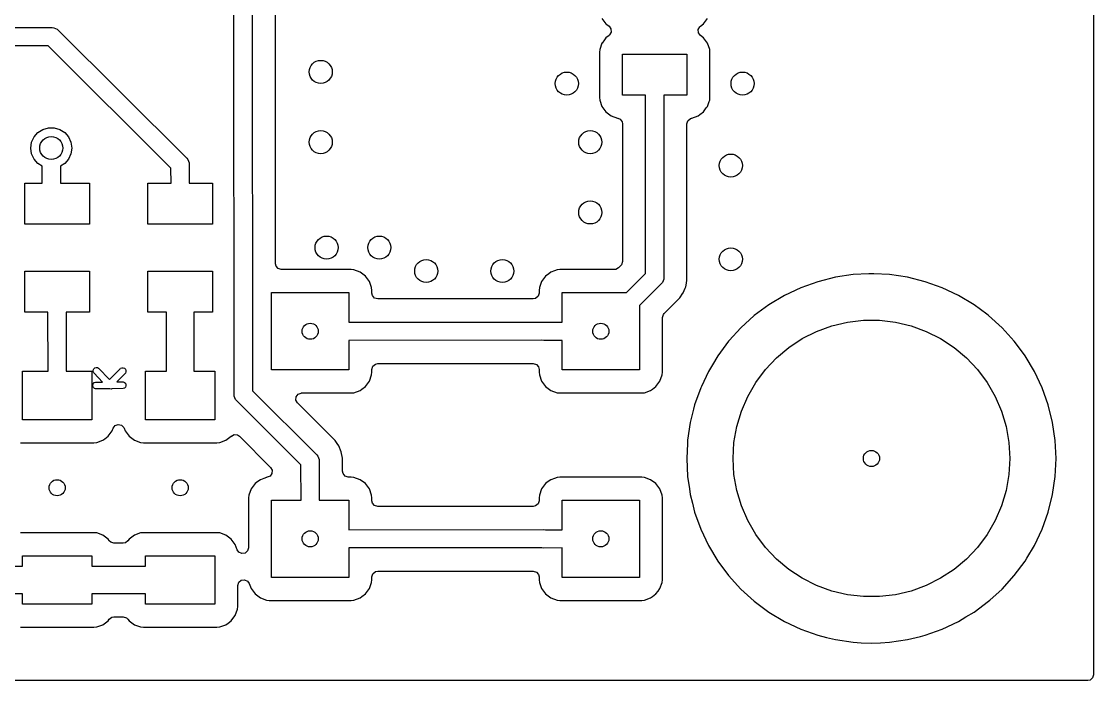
# Model space of a CAD drawing. Extents: x 0.01 to 3.19, y 0.01 to 2.39.
# Drawn here: x 2.275 to 3.19, y 0.01 to 0.573 of the extents above; entities that cross this region are included whole.
import ezdxf

# ---------------------------------------------------------------- set-up
doc = ezdxf.new("R2010")
doc.units = 0
doc.header["$MEASUREMENT"] = 0
doc.layers.add('BLACK', color=7, linetype='CONTINUOUS')

msp = doc.modelspace()

# ---------------------------------------------------------------- linework, layer by layer
at = {"layer": 'BLACK', "linetype": 'CONTINUOUS'}
for p, q in [((3.18959, 2.38463), (3.18959, 0.01537)), ((2.45608, 0.25326), (2.45593, 0.62512)), ((2.47152, 0.6297), (2.47167, 0.25786)), ((2.49138, 0.36625), (2.49138, 0.63088)), ((2.17108, 0.56775), (2.30075, 0.56787)), ((2.30075, 0.56787), (2.30228, 0.56772)), ((2.30228, 0.56772), (2.30512, 0.56655)), ((2.77003, 0.57546), (2.77342, 0.57092)), ((2.77342, 0.57092), (2.77405, 0.57045)), ((2.77405, 0.57045), (2.77603, 0.56897)), ((2.77603, 0.56897), (2.77771, 0.56673)), ((2.85209, 0.56605), (2.85343, 0.56851)), ((2.85343, 0.56851), (2.85397, 0.56897)), ((2.85397, 0.56897), (2.85658, 0.57092)), ((2.85658, 0.57092), (2.85997, 0.57546)), ((2.30512, 0.56655), (2.41557, 0.45632)), ((2.77342, 0.55908), (2.77205, 0.55725)), ((2.77603, 0.56103), (2.77342, 0.55908)), ((2.77342, 0.55908), (2.77342, 0.55908)), ((2.77342, 0.55908), (2.77342, 0.55908)), ((2.77657, 0.56149), (2.77603, 0.56103)), ((2.77791, 0.56395), (2.77657, 0.56149)), ((2.77771, 0.56673), (2.77791, 0.56395)), ((2.85229, 0.56327), (2.85209, 0.56605)), ((2.85397, 0.56103), (2.85229, 0.56327)), ((2.85658, 0.55908), (2.85397, 0.56103)), ((2.85997, 0.55454), (2.85658, 0.55908)), ((2.29734, 0.55227), (2.17098, 0.55215)), ((2.40214, 0.44768), (2.29734, 0.55227)), ((2.76805, 0.54923), (2.7678, 0.54688)), ((2.77003, 0.55454), (2.76805, 0.54923)), ((2.77004, 0.55456), (2.77003, 0.55454)), ((2.77003, 0.55454), (2.77003, 0.55454)), ((2.77205, 0.55725), (2.77004, 0.55456)), ((2.86195, 0.54923), (2.85997, 0.55454)), ((2.8622, 0.54688), (2.86195, 0.54923)), ((2.7678, 0.54688), (2.7678, 0.50812)), ((2.7875, 0.51), (2.7875, 0.545)), ((2.7875, 0.545), (2.8425, 0.545)), ((2.8425, 0.545), (2.8425, 0.51)), ((2.8622, 0.50812), (2.8622, 0.54688)), ((2.7678, 0.50812), (2.7678, 0.50811)), ((2.7678, 0.50811), (2.76805, 0.50577)), ((2.76805, 0.50577), (2.76805, 0.50577)), ((2.76805, 0.50577), (2.77003, 0.50046)), ((2.80714, 0.51), (2.7875, 0.51)), ((2.80727, 0.35797), (2.80714, 0.51)), ((2.8425, 0.51), (2.82274, 0.51)), ((2.82274, 0.51), (2.82287, 0.35457)), ((2.85997, 0.50046), (2.86161, 0.50484)), ((2.86161, 0.50484), (2.86195, 0.50577)), ((2.86195, 0.50577), (2.8622, 0.50812)), ((2.77003, 0.50046), (2.77003, 0.50046)), ((2.77003, 0.50046), (2.77342, 0.49592)), ((2.77342, 0.49592), (2.77796, 0.49253)), ((2.85362, 0.49371), (2.85658, 0.49592)), ((2.85658, 0.49592), (2.85904, 0.49922)), ((2.85904, 0.49922), (2.85997, 0.50046)), ((2.85997, 0.50046), (2.85997, 0.50046)), ((2.85997, 0.50046), (2.85997, 0.50046)), ((2.77796, 0.49253), (2.77796, 0.49253)), ((2.77796, 0.49253), (2.78327, 0.49055)), ((2.78327, 0.49055), (2.78357, 0.49048)), ((2.78357, 0.49048), (2.78354, 0.49035)), ((2.78354, 0.49035), (2.78557, 0.48951)), ((2.78557, 0.48951), (2.78717, 0.48721)), ((2.78717, 0.48721), (2.78742, 0.48565)), ((2.78742, 0.48565), (2.78742, 0.36805)), ((2.84258, 0.48565), (2.84337, 0.48833)), ((2.84258, 0.35185), (2.84258, 0.48565)), ((2.84337, 0.48833), (2.84548, 0.49016)), ((2.84548, 0.49016), (2.84644, 0.49042)), ((2.84643, 0.49048), (2.84673, 0.49055)), ((2.84644, 0.49042), (2.84643, 0.49048)), ((2.84673, 0.49055), (2.85204, 0.49253)), ((2.85204, 0.49253), (2.85362, 0.49371)), ((2.85204, 0.49253), (2.85204, 0.49253)), ((2.85204, 0.49253), (2.85204, 0.49253)), ((2.28526, 0.47447), (2.28853, 0.47824)), ((2.28853, 0.47824), (2.29272, 0.48094)), ((2.29272, 0.48094), (2.29751, 0.48234)), ((2.29751, 0.48234), (2.30249, 0.48234)), ((2.30249, 0.48234), (2.30728, 0.48094)), ((2.30728, 0.48094), (2.31147, 0.47824)), ((2.31147, 0.47824), (2.31474, 0.47447)), ((2.28248, 0.465), (2.28319, 0.46994)), ((2.28319, 0.46994), (2.28526, 0.47447)), ((2.31474, 0.47447), (2.31681, 0.46994)), ((2.31681, 0.46994), (2.31752, 0.465)), ((2.28319, 0.46006), (2.28248, 0.465)), ((2.28526, 0.45553), (2.28319, 0.46006)), ((2.31681, 0.46006), (2.31474, 0.45553)), ((2.31752, 0.465), (2.31681, 0.46006)), ((2.28853, 0.45176), (2.28526, 0.45553)), ((2.29218, 0.44941), (2.28853, 0.45176)), ((2.29223, 0.435), (2.29218, 0.44941)), ((2.31147, 0.45176), (2.30778, 0.44939)), ((2.30778, 0.44939), (2.30783, 0.435)), ((2.31474, 0.45553), (2.31147, 0.45176)), ((2.41557, 0.45632), (2.41655, 0.45512)), ((2.41655, 0.45512), (2.41772, 0.45228)), ((2.41772, 0.45228), (2.4178, 0.435)), ((2.40219, 0.435), (2.40214, 0.44768)), ((2.2775, 0.4), (2.2775, 0.435)), ((2.2775, 0.435), (2.29223, 0.435)), ((2.30783, 0.435), (2.3325, 0.435)), ((2.3325, 0.435), (2.3325, 0.4)), ((2.3825, 0.4), (2.3825, 0.435)), ((2.3825, 0.435), (2.40219, 0.435)), ((2.4178, 0.435), (2.4375, 0.435)), ((2.4375, 0.435), (2.4375, 0.4)), ((2.3325, 0.4), (2.2775, 0.4)), ((2.4375, 0.4), (2.3825, 0.4)), ((2.49183, 0.36419), (2.49138, 0.36625)), ((2.78742, 0.36805), (2.78663, 0.36536)), ((2.2775, 0.325), (2.2775, 0.36)), ((2.2775, 0.36), (2.3325, 0.36)), ((2.3325, 0.36), (2.3325, 0.325)), ((2.3825, 0.325), (2.3825, 0.36)), ((2.3825, 0.36), (2.4375, 0.36)), ((2.4375, 0.36), (2.4375, 0.325)), ((2.49366, 0.36207), (2.49183, 0.36419)), ((2.49634, 0.36129), (2.49366, 0.36207)), ((2.55587, 0.36129), (2.49634, 0.36129)), ((2.55822, 0.36104), (2.55587, 0.36129)), ((2.56352, 0.35905), (2.55822, 0.36104)), ((2.56806, 0.35566), (2.56352, 0.35905)), ((2.72465, 0.35769), (2.72194, 0.35566)), ((2.72648, 0.35905), (2.72465, 0.35769)), ((2.72954, 0.3602), (2.72648, 0.35905)), ((2.72648, 0.35905), (2.72648, 0.35905)), ((2.72648, 0.35905), (2.72648, 0.35905)), ((2.73178, 0.36104), (2.72954, 0.3602)), ((2.73413, 0.36129), (2.73178, 0.36104)), ((2.78066, 0.36129), (2.73413, 0.36129)), ((2.78172, 0.3614), (2.78066, 0.36129)), ((2.78417, 0.36274), (2.78172, 0.3614)), ((2.78597, 0.36454), (2.78417, 0.36274)), ((2.78663, 0.36536), (2.78597, 0.36454)), ((2.79096, 0.34158), (2.80727, 0.35797)), ((2.98454, 0.35693), (2.96924, 0.35466)), ((2.99774, 0.35758), (2.98454, 0.35693)), ((3, 0.35769), (2.99774, 0.35758)), ((3.00218, 0.35758), (3, 0.35769)), ((3, 0.35769), (3, 0.35769)), ((3.01546, 0.35693), (3.00218, 0.35758)), ((3.03076, 0.35466), (3.01546, 0.35693)), ((2.57146, 0.35112), (2.56806, 0.35566)), ((2.57344, 0.34581), (2.57146, 0.35112)), ((2.71854, 0.35112), (2.71656, 0.34581)), ((2.72194, 0.35566), (2.71854, 0.35112)), ((2.71854, 0.35112), (2.71854, 0.35112)), ((2.82155, 0.35019), (2.80202, 0.33057)), ((2.82272, 0.35303), (2.82155, 0.35019)), ((2.82287, 0.35457), (2.82272, 0.35303)), ((2.84152, 0.34652), (2.84181, 0.34797)), ((2.84181, 0.34797), (2.84258, 0.35185)), ((2.95423, 0.3509), (2.93965, 0.34569)), ((2.96924, 0.35466), (2.95423, 0.3509)), ((3.04577, 0.3509), (3.03076, 0.35466)), ((3.06035, 0.34569), (3.04577, 0.3509)), ((2.48798, 0.27558), (2.48798, 0.34158)), ((2.48798, 0.34158), (2.55398, 0.34158)), ((2.55398, 0.34158), (2.55398, 0.31633)), ((2.57369, 0.34347), (2.57344, 0.34581)), ((2.57369, 0.34112), (2.57369, 0.34347)), ((2.57369, 0.34347), (2.57369, 0.34347)), ((2.57414, 0.33906), (2.57369, 0.34112)), ((2.57597, 0.33695), (2.57414, 0.33906)), ((2.71631, 0.34112), (2.71552, 0.33844)), ((2.71656, 0.34581), (2.71631, 0.34347)), ((2.71631, 0.34347), (2.71631, 0.34112)), ((2.73602, 0.31636), (2.73602, 0.34158)), ((2.73602, 0.34158), (2.79096, 0.34158)), ((2.83642, 0.33699), (2.83917, 0.3411)), ((2.83917, 0.3411), (2.83919, 0.34112)), ((2.83917, 0.3411), (2.83917, 0.3411)), ((2.83919, 0.34112), (2.83944, 0.3415)), ((2.83944, 0.3415), (2.84098, 0.34522)), ((2.83944, 0.3415), (2.83944, 0.3415)), ((2.84098, 0.34522), (2.84152, 0.34652)), ((2.92567, 0.33907), (2.91239, 0.33111)), ((2.93965, 0.34569), (2.92567, 0.33907)), ((3.07433, 0.33907), (3.06035, 0.34569)), ((3.08761, 0.33111), (3.07433, 0.33907)), ((2.57865, 0.33616), (2.57597, 0.33695)), ((2.71135, 0.33616), (2.57865, 0.33616)), ((2.71341, 0.33661), (2.71135, 0.33616)), ((2.71552, 0.33844), (2.71341, 0.33661)), ((2.80202, 0.33057), (2.80202, 0.27558)), ((2.82317, 0.32374), (2.83642, 0.33699)), ((2.83642, 0.33699), (2.83642, 0.33699)), ((2.91239, 0.33111), (2.89996, 0.3219)), ((2.91239, 0.33111), (2.91239, 0.33111)), ((3.09839, 0.32311), (3.08761, 0.33111)), ((3.08761, 0.33111), (3.08761, 0.33111)), ((2.29716, 0.325), (2.2775, 0.325)), ((2.29724, 0.27441), (2.29716, 0.325)), ((2.3325, 0.325), (2.31275, 0.325)), ((2.31275, 0.325), (2.31284, 0.27441)), ((2.39821, 0.325), (2.3825, 0.325)), ((2.39827, 0.27441), (2.39821, 0.325)), ((2.4375, 0.325), (2.42173, 0.325)), ((2.42173, 0.325), (2.42179, 0.27441)), ((2.82172, 0.32023), (2.82251, 0.32291)), ((2.82251, 0.32291), (2.82317, 0.32374)), ((2.89996, 0.3219), (2.8885, 0.3115)), ((2.89996, 0.3219), (2.89996, 0.3219)), ((2.89996, 0.3219), (2.89996, 0.3219)), ((3.10004, 0.3219), (3.09839, 0.32311)), ((3.1115, 0.3115), (3.10004, 0.3219)), ((2.55398, 0.31633), (2.72027, 0.31646)), ((2.72027, 0.31646), (2.72171, 0.31631)), ((2.72171, 0.31631), (2.73602, 0.31636)), ((2.82172, 0.2737), (2.82172, 0.32023)), ((2.8885, 0.3115), (2.87865, 0.30065)), ((2.95322, 0.30845), (2.96613, 0.31315)), ((2.96613, 0.31315), (2.97949, 0.31632)), ((2.97949, 0.31632), (2.99313, 0.31791)), ((2.99313, 0.31791), (3.00687, 0.31791)), ((3.00687, 0.31791), (3.02051, 0.31632)), ((3.02051, 0.31632), (3.03387, 0.31315)), ((3.03387, 0.31315), (3.04678, 0.30845)), ((3.1219, 0.30004), (3.1115, 0.3115)), ((2.92947, 0.29474), (2.94094, 0.30229)), ((2.94094, 0.30229), (2.95322, 0.30845)), ((3.04678, 0.30845), (3.05906, 0.30229)), ((3.05906, 0.30229), (3.07053, 0.29474)), ((2.71875, 0.30086), (2.55398, 0.30073)), ((2.55398, 0.30073), (2.55398, 0.27558)), ((2.72027, 0.30071), (2.71875, 0.30086)), ((2.73602, 0.30076), (2.72027, 0.30071)), ((2.73602, 0.27558), (2.73602, 0.30076)), ((2.8781, 0.30004), (2.86889, 0.28761)), ((2.87865, 0.30065), (2.8781, 0.30004)), ((2.91895, 0.28591), (2.92947, 0.29474)), ((3.07053, 0.29474), (3.08105, 0.28591)), ((3.12628, 0.29413), (3.1219, 0.30004)), ((3.1219, 0.30004), (3.1219, 0.30004)), ((3.1219, 0.30004), (3.1219, 0.30004)), ((3.13111, 0.28761), (3.12628, 0.29413)), ((2.86889, 0.28761), (2.86432, 0.27999)), ((2.90952, 0.27592), (2.91895, 0.28591)), ((3.08105, 0.28591), (3.09048, 0.27592)), ((3.13907, 0.27433), (3.13111, 0.28761)), ((2.33579, 0.27429), (2.33582, 0.27545)), ((2.33582, 0.27545), (2.33629, 0.2765)), ((2.33629, 0.2765), (2.33712, 0.27729)), ((2.33712, 0.27729), (2.33819, 0.27771)), ((2.33819, 0.27771), (2.33935, 0.27768)), ((2.33935, 0.27768), (2.3404, 0.27721)), ((2.3404, 0.27721), (2.34974, 0.26747)), ((2.34974, 0.26747), (2.3587, 0.27658)), ((2.3587, 0.27658), (2.35915, 0.27695)), ((2.35915, 0.27695), (2.36021, 0.27739)), ((2.36021, 0.27739), (2.36136, 0.2774)), ((2.36136, 0.2774), (2.36243, 0.27696)), ((2.36243, 0.27696), (2.36325, 0.27615)), ((2.36325, 0.27615), (2.36369, 0.27509)), ((2.36369, 0.27509), (2.3637, 0.27394)), ((2.55398, 0.27558), (2.48798, 0.27558)), ((2.57369, 0.27604), (2.57448, 0.27873)), ((2.57369, 0.2737), (2.57369, 0.27604)), ((2.57448, 0.27873), (2.57659, 0.28056)), ((2.57659, 0.28056), (2.57865, 0.281)), ((2.57865, 0.281), (2.71135, 0.281)), ((2.71135, 0.281), (2.71403, 0.28022)), ((2.71403, 0.28022), (2.71586, 0.2781)), ((2.71586, 0.2781), (2.71631, 0.27604)), ((2.71631, 0.27604), (2.71631, 0.2737)), ((2.80202, 0.27558), (2.73602, 0.27558)), ((2.86432, 0.27999), (2.86093, 0.27433)), ((2.90132, 0.2649), (2.90952, 0.27592)), ((3.09048, 0.27592), (3.09868, 0.2649)), ((2.27547, 0.23307), (2.27547, 0.27441)), ((2.27547, 0.27441), (2.29724, 0.27441)), ((2.31284, 0.27441), (2.33453, 0.27441)), ((2.33453, 0.27441), (2.33453, 0.23307)), ((2.33621, 0.27322), (2.33579, 0.27429)), ((2.33656, 0.27276), (2.33621, 0.27322)), ((2.34375, 0.26526), (2.33656, 0.27276)), ((2.36326, 0.27287), (2.35591, 0.2654)), ((2.35591, 0.2654), (2.36077, 0.26545)), ((2.36077, 0.26545), (2.36135, 0.2654)), ((2.36135, 0.2654), (2.36242, 0.26497)), ((2.3637, 0.27394), (2.36326, 0.27287)), ((2.38047, 0.23307), (2.38047, 0.27441)), ((2.38047, 0.27441), (2.39827, 0.27441)), ((2.42179, 0.27441), (2.43953, 0.27441)), ((2.43953, 0.27441), (2.43953, 0.23307)), ((2.56976, 0.26377), (2.57146, 0.26604)), ((2.57146, 0.26604), (2.57344, 0.27135)), ((2.57146, 0.26604), (2.57146, 0.26604)), ((2.57146, 0.26604), (2.57146, 0.26604)), ((2.57344, 0.27135), (2.57369, 0.2737)), ((2.57344, 0.27135), (2.57344, 0.27135)), ((2.71631, 0.2737), (2.71631, 0.2737)), ((2.71631, 0.2737), (2.71656, 0.27135)), ((2.71656, 0.27135), (2.71656, 0.27135)), ((2.71656, 0.27135), (2.71854, 0.26604)), ((2.71854, 0.26604), (2.71854, 0.26604)), ((2.71854, 0.26604), (2.72194, 0.26151)), ((2.81779, 0.26377), (2.81949, 0.26604)), ((2.81949, 0.26604), (2.82147, 0.27135)), ((2.81949, 0.26604), (2.81949, 0.26604)), ((2.81949, 0.26604), (2.81949, 0.26604)), ((2.82147, 0.27135), (2.82172, 0.2737)), ((2.82147, 0.27135), (2.82147, 0.27135)), ((2.86093, 0.27433), (2.85486, 0.26151)), ((3.14569, 0.26035), (3.13907, 0.27433)), ((2.3355, 0.26285), (2.33593, 0.26392)), ((2.33551, 0.2617), (2.3355, 0.26285)), ((2.33596, 0.26064), (2.33551, 0.2617)), ((2.33593, 0.26392), (2.33674, 0.26474)), ((2.33678, 0.25983), (2.33596, 0.26064)), ((2.33674, 0.26474), (2.3378, 0.26519)), ((2.33785, 0.2594), (2.33678, 0.25983)), ((2.3378, 0.26519), (2.34375, 0.26526)), ((2.33843, 0.25935), (2.33785, 0.2594)), ((2.3497, 0.25948), (2.33843, 0.25935)), ((2.35005, 0.25932), (2.3497, 0.25948)), ((2.35121, 0.25929), (2.35005, 0.25932)), ((2.35175, 0.2595), (2.35121, 0.25929)), ((2.3614, 0.25961), (2.35175, 0.2595)), ((2.36246, 0.26006), (2.3614, 0.25961)), ((2.36242, 0.26497), (2.36324, 0.26416)), ((2.36327, 0.26088), (2.36246, 0.26006)), ((2.36324, 0.26416), (2.36369, 0.2631)), ((2.3637, 0.26195), (2.36327, 0.26088)), ((2.36369, 0.2631), (2.3637, 0.26195)), ((2.47167, 0.25786), (2.52655, 0.20318)), ((2.55822, 0.25613), (2.56352, 0.25811)), ((2.56352, 0.25811), (2.56503, 0.25924)), ((2.56352, 0.25811), (2.56352, 0.25811)), ((2.56352, 0.25811), (2.56352, 0.25811)), ((2.56503, 0.25924), (2.56806, 0.26151)), ((2.56806, 0.26151), (2.56976, 0.26377)), ((2.72194, 0.26151), (2.72648, 0.25811)), ((2.72648, 0.25811), (2.72648, 0.25811)), ((2.72648, 0.25811), (2.73178, 0.25613)), ((2.80625, 0.25613), (2.81156, 0.25811)), ((2.81156, 0.25811), (2.81306, 0.25924)), ((2.81156, 0.25811), (2.81156, 0.25811)), ((2.81156, 0.25811), (2.81156, 0.25811)), ((2.81306, 0.25924), (2.81609, 0.26151)), ((2.81609, 0.26151), (2.81779, 0.26377)), ((2.85431, 0.26035), (2.8491, 0.24578)), ((2.85486, 0.26151), (2.85431, 0.26035)), ((2.89445, 0.25301), (2.90132, 0.2649)), ((3.09868, 0.2649), (3.10555, 0.25301)), ((3.1509, 0.24577), (3.14569, 0.26035)), ((2.45725, 0.25043), (2.45608, 0.25326)), ((2.45823, 0.24923), (2.45725, 0.25043)), ((2.51312, 0.19455), (2.45823, 0.24923)), ((2.50885, 0.24986), (2.50905, 0.25265)), ((2.51019, 0.24741), (2.50885, 0.24986)), ((2.50905, 0.25265), (2.51073, 0.25489)), ((2.54241, 0.2152), (2.51019, 0.24741)), ((2.51073, 0.25489), (2.51335, 0.25587)), ((2.51335, 0.25587), (2.5137, 0.25588)), ((2.5137, 0.25588), (2.55587, 0.25588)), ((2.55587, 0.25588), (2.55822, 0.25613)), ((2.55587, 0.25588), (2.55587, 0.25588)), ((2.55822, 0.25613), (2.55822, 0.25613)), ((2.73178, 0.25613), (2.73178, 0.25613)), ((2.73178, 0.25613), (2.73413, 0.25588)), ((2.73413, 0.25588), (2.73413, 0.25588)), ((2.73413, 0.25588), (2.8039, 0.25588)), ((2.8039, 0.25588), (2.80625, 0.25613)), ((2.8039, 0.25588), (2.8039, 0.25588)), ((2.80625, 0.25613), (2.80625, 0.25613)), ((2.88901, 0.2404), (2.89445, 0.25301)), ((3.10555, 0.25301), (3.11099, 0.2404)), ((2.84816, 0.24201), (2.84534, 0.23076)), ((2.8491, 0.24578), (2.84816, 0.24201)), ((2.88507, 0.22724), (2.88901, 0.2404)), ((3.11099, 0.2404), (3.11493, 0.22724)), ((3.15466, 0.23076), (3.1509, 0.24577)), ((2.33453, 0.23307), (2.27547, 0.23307)), ((2.35453, 0.22805), (2.35715, 0.22903)), ((2.35715, 0.22903), (2.35988, 0.22844)), ((2.43953, 0.23307), (2.38047, 0.23307)), ((2.84534, 0.23076), (2.84309, 0.2156)), ((2.84534, 0.23076), (2.84534, 0.23076)), ((3.15693, 0.21546), (3.15466, 0.23076)), ((2.3486, 0.21899), (2.3503, 0.22126)), ((2.3503, 0.22126), (2.352, 0.22353)), ((2.352, 0.22353), (2.35285, 0.22582)), ((2.352, 0.22353), (2.352, 0.22353)), ((2.35285, 0.22582), (2.35453, 0.22805)), ((2.35988, 0.22844), (2.36185, 0.22646)), ((2.36185, 0.22646), (2.36215, 0.22582)), ((2.36215, 0.22582), (2.363, 0.22353)), ((2.363, 0.22353), (2.363, 0.22353)), ((2.363, 0.22353), (2.3664, 0.21899)), ((2.45392, 0.21916), (2.45605, 0.22033)), ((2.45605, 0.22033), (2.45884, 0.22013)), ((2.45884, 0.22013), (2.46061, 0.21899)), ((2.88269, 0.21371), (2.88507, 0.22724)), ((3.11493, 0.22724), (3.11731, 0.21371)), ((2.27359, 0.21337), (2.33641, 0.21337)), ((2.33641, 0.21337), (2.33876, 0.21362)), ((2.33641, 0.21337), (2.33641, 0.21337)), ((2.33876, 0.21362), (2.34407, 0.2156)), ((2.33876, 0.21362), (2.33876, 0.21362)), ((2.34407, 0.2156), (2.34557, 0.21673)), ((2.34407, 0.2156), (2.34407, 0.2156)), ((2.34407, 0.2156), (2.34407, 0.2156)), ((2.34557, 0.21673), (2.3486, 0.21899)), ((2.3664, 0.21899), (2.37093, 0.2156)), ((2.37093, 0.2156), (2.37093, 0.2156)), ((2.37093, 0.2156), (2.37624, 0.21362)), ((2.37624, 0.21362), (2.37624, 0.21362)), ((2.37624, 0.21362), (2.37859, 0.21337)), ((2.37859, 0.21337), (2.37859, 0.21337)), ((2.37859, 0.21337), (2.44141, 0.21337)), ((2.44141, 0.21337), (2.44376, 0.21362)), ((2.44141, 0.21337), (2.44141, 0.21337)), ((2.44376, 0.21362), (2.44907, 0.2156)), ((2.44376, 0.21362), (2.44376, 0.21362)), ((2.44907, 0.2156), (2.4536, 0.21899)), ((2.44907, 0.2156), (2.44907, 0.2156)), ((2.44907, 0.2156), (2.44907, 0.2156)), ((2.4536, 0.21899), (2.45389, 0.21921)), ((2.4536, 0.21899), (2.4536, 0.21899)), ((2.45389, 0.21921), (2.45392, 0.21916)), ((2.46061, 0.21899), (2.48723, 0.19236)), ((2.54401, 0.2128), (2.54241, 0.2152)), ((2.54542, 0.21068), (2.54401, 0.2128)), ((2.5475, 0.20566), (2.54542, 0.21068)), ((2.84294, 0.21277), (2.84231, 0.2)), ((2.84307, 0.21546), (2.84294, 0.21277)), ((2.84309, 0.2156), (2.84307, 0.21546)), ((2.88189, 0.2), (2.88269, 0.21371)), ((3.11731, 0.21371), (3.11811, 0.2)), ((3.15769, 0.2), (3.15693, 0.21546)), ((2.52655, 0.20318), (2.52753, 0.20199)), ((2.52753, 0.20199), (2.52871, 0.19915)), ((2.54856, 0.20033), (2.5475, 0.20566)), ((2.48723, 0.19236), (2.48857, 0.18991)), ((2.51318, 0.16442), (2.51312, 0.19455)), ((2.52871, 0.19915), (2.52878, 0.16442)), ((2.54856, 0.2), (2.54856, 0.20033)), ((2.54856, 0.20033), (2.54856, 0.20033)), ((2.54856, 0.18908), (2.54856, 0.2)), ((2.84231, 0.2), (2.84307, 0.18454)), ((2.84231, 0.2), (2.84231, 0.2)), ((2.88269, 0.18629), (2.88189, 0.2)), ((3.11811, 0.2), (3.11731, 0.18629)), ((3.15693, 0.18454), (3.15769, 0.2)), ((2.48151, 0.18303), (2.47844, 0.18189)), ((2.48375, 0.18387), (2.48151, 0.18303)), ((2.48391, 0.18389), (2.48375, 0.18387)), ((2.48426, 0.18392), (2.48391, 0.18389)), ((2.4867, 0.18488), (2.48426, 0.18392)), ((2.48837, 0.18712), (2.4867, 0.18488)), ((2.48857, 0.18991), (2.48837, 0.18712)), ((2.54901, 0.18702), (2.54856, 0.18908)), ((2.55084, 0.18491), (2.54901, 0.18702)), ((2.55352, 0.18412), (2.55084, 0.18491)), ((2.55587, 0.18412), (2.55352, 0.18412)), ((2.55822, 0.18387), (2.55587, 0.18412)), ((2.56352, 0.18189), (2.55822, 0.18387)), ((2.72954, 0.18303), (2.72648, 0.18189)), ((2.73178, 0.18387), (2.72954, 0.18303)), ((2.73413, 0.18412), (2.73178, 0.18387)), ((2.8039, 0.18412), (2.73413, 0.18412)), ((2.80625, 0.18387), (2.8039, 0.18412)), ((2.81156, 0.18189), (2.80625, 0.18387)), ((2.84307, 0.18454), (2.84307, 0.18454)), ((2.84307, 0.18454), (2.84464, 0.17396)), ((2.88507, 0.17276), (2.88269, 0.18629)), ((3.11731, 0.18629), (3.11493, 0.17276)), ((3.15466, 0.16924), (3.15693, 0.18454)), ((2.47051, 0.17396), (2.46853, 0.16865)), ((2.47391, 0.17849), (2.47051, 0.17396)), ((2.47051, 0.17396), (2.47051, 0.17396)), ((2.47618, 0.18019), (2.47391, 0.17849)), ((2.47844, 0.18189), (2.47618, 0.18019)), ((2.47844, 0.18189), (2.47844, 0.18189)), ((2.47844, 0.18189), (2.47844, 0.18189)), ((2.56806, 0.17849), (2.56352, 0.18189)), ((2.57146, 0.17396), (2.56806, 0.17849)), ((2.57344, 0.16865), (2.57146, 0.17396)), ((2.71854, 0.17396), (2.71656, 0.16865)), ((2.72194, 0.17849), (2.71854, 0.17396)), ((2.71854, 0.17396), (2.71854, 0.17396)), ((2.72421, 0.18019), (2.72194, 0.17849)), ((2.72648, 0.18189), (2.72421, 0.18019)), ((2.72648, 0.18189), (2.72648, 0.18189)), ((2.72648, 0.18189), (2.72648, 0.18189)), ((2.81609, 0.17849), (2.81156, 0.18189)), ((2.81949, 0.17396), (2.81609, 0.17849)), ((2.82147, 0.16865), (2.81949, 0.17396)), ((2.84464, 0.17396), (2.84534, 0.16924)), ((2.46853, 0.16865), (2.46828, 0.1663)), ((2.46828, 0.1663), (2.46828, 0.12372)), ((2.57369, 0.1663), (2.57344, 0.16865)), ((2.57369, 0.16396), (2.57369, 0.1663)), ((2.57369, 0.1663), (2.57369, 0.1663)), ((2.71656, 0.16865), (2.71631, 0.1663)), ((2.71631, 0.1663), (2.71631, 0.16396)), ((2.82172, 0.1663), (2.82147, 0.16865)), ((2.82172, 0.09653), (2.82172, 0.1663)), ((2.84534, 0.16924), (2.84718, 0.1619)), ((2.88901, 0.1596), (2.88507, 0.17276)), ((3.11493, 0.17276), (3.11099, 0.1596)), ((3.1509, 0.15423), (3.15466, 0.16924)), ((2.48798, 0.09842), (2.48798, 0.16442)), ((2.48798, 0.16442), (2.51318, 0.16442)), ((2.52878, 0.16442), (2.55398, 0.16442)), ((2.55398, 0.16442), (2.55398, 0.13917)), ((2.57414, 0.1619), (2.57369, 0.16396)), ((2.57597, 0.15978), (2.57414, 0.1619)), ((2.57865, 0.159), (2.57597, 0.15978)), ((2.71135, 0.159), (2.57865, 0.159)), ((2.71341, 0.15944), (2.71135, 0.159)), ((2.71552, 0.16127), (2.71341, 0.15944)), ((2.71631, 0.16396), (2.71552, 0.16127)), ((2.73602, 0.13919), (2.73602, 0.16442)), ((2.73602, 0.16442), (2.80202, 0.16442)), ((2.80202, 0.16442), (2.80202, 0.09842)), ((2.84718, 0.1619), (2.8491, 0.15422)), ((2.89445, 0.14699), (2.88901, 0.1596)), ((3.11099, 0.1596), (3.10555, 0.14699)), ((2.8491, 0.15422), (2.85431, 0.13965)), ((2.90132, 0.1351), (2.89445, 0.14699)), ((3.10555, 0.14699), (3.09868, 0.1351)), ((3.14569, 0.13965), (3.1509, 0.15423)), ((2.55398, 0.13917), (2.72027, 0.13929)), ((2.72027, 0.13929), (2.72171, 0.13915)), ((2.72171, 0.13915), (2.73602, 0.13919)), ((2.85431, 0.13965), (2.86093, 0.12567)), ((3.13907, 0.12567), (3.14569, 0.13965)), ((2.33641, 0.13663), (2.27359, 0.13663)), ((2.33876, 0.13638), (2.33641, 0.13663)), ((2.34407, 0.1344), (2.33876, 0.13638)), ((2.3486, 0.13101), (2.34407, 0.1344)), ((2.34936, 0.13), (2.3486, 0.13101)), ((2.34953, 0.12976), (2.34936, 0.13)), ((2.35082, 0.12856), (2.34953, 0.12976)), ((2.35351, 0.12778), (2.35082, 0.12856)), ((2.36547, 0.12976), (2.36323, 0.12809)), ((2.3664, 0.13101), (2.36547, 0.12976)), ((2.37093, 0.1344), (2.3664, 0.13101)), ((2.3664, 0.13101), (2.3664, 0.13101)), ((2.37624, 0.13638), (2.37093, 0.1344)), ((2.37859, 0.13663), (2.37624, 0.13638)), ((2.44141, 0.13663), (2.37859, 0.13663)), ((2.44376, 0.13638), (2.44141, 0.13663)), ((2.44907, 0.1344), (2.44376, 0.13638)), ((2.4536, 0.13101), (2.44907, 0.1344)), ((2.457, 0.12647), (2.4536, 0.13101)), ((2.90952, 0.12408), (2.90132, 0.1351)), ((3.09868, 0.1351), (3.09048, 0.12408)), ((2.36149, 0.12778), (2.35351, 0.12778)), ((2.36323, 0.12809), (2.36149, 0.12778)), ((2.45867, 0.12199), (2.457, 0.12647)), ((2.46007, 0.11997), (2.45867, 0.12199)), ((2.46261, 0.11881), (2.46007, 0.11997)), ((2.46538, 0.11921), (2.46261, 0.11881)), ((2.46749, 0.12104), (2.46538, 0.11921)), ((2.46828, 0.12372), (2.46749, 0.12104)), ((2.71875, 0.12369), (2.55398, 0.12357)), ((2.55398, 0.12357), (2.55398, 0.09842)), ((2.72027, 0.12354), (2.71875, 0.12369)), ((2.73602, 0.12359), (2.72027, 0.12354)), ((2.73602, 0.09842), (2.73602, 0.12359)), ((2.86093, 0.12567), (2.86889, 0.11239)), ((2.91895, 0.11409), (2.90952, 0.12408)), ((3.09048, 0.12408), (3.08105, 0.11409)), ((3.13255, 0.11478), (3.13907, 0.12567)), ((2.27547, 0.10804), (2.27547, 0.11693)), ((2.27547, 0.11693), (2.33453, 0.11693)), ((2.33453, 0.11693), (2.33453, 0.108)), ((2.38047, 0.10804), (2.38047, 0.11693)), ((2.38047, 0.11693), (2.43953, 0.11693)), ((2.43953, 0.11693), (2.43953, 0.07559)), ((2.86889, 0.11239), (2.8781, 0.09996)), ((2.92947, 0.10526), (2.91895, 0.11409)), ((3.08105, 0.11409), (3.07053, 0.10526)), ((3.1219, 0.09996), (3.13111, 0.11239)), ((3.13111, 0.11239), (3.13255, 0.11478)), ((2.22953, 0.108), (2.27547, 0.10804)), ((2.33453, 0.108), (2.38047, 0.10804)), ((2.57369, 0.09888), (2.57448, 0.10156)), ((2.57448, 0.10156), (2.57659, 0.10339)), ((2.57659, 0.10339), (2.57865, 0.10384)), ((2.57865, 0.10384), (2.71135, 0.10384)), ((2.71135, 0.10384), (2.71403, 0.10305)), ((2.71403, 0.10305), (2.71586, 0.10094)), ((2.71586, 0.10094), (2.71631, 0.09888)), ((2.94094, 0.09771), (2.92947, 0.10526)), ((3.07053, 0.10526), (3.05906, 0.09771)), ((2.45923, 0.09162), (2.46002, 0.09431)), ((2.45923, 0.07371), (2.45923, 0.09162)), ((2.46002, 0.09431), (2.46213, 0.09614)), ((2.46213, 0.09614), (2.4649, 0.09653)), ((2.4649, 0.09653), (2.46744, 0.09537)), ((2.46744, 0.09537), (2.46884, 0.09336)), ((2.46884, 0.09336), (2.47051, 0.08888)), ((2.55398, 0.09842), (2.48798, 0.09842)), ((2.57146, 0.08888), (2.57337, 0.094)), ((2.57337, 0.094), (2.57344, 0.09419)), ((2.57344, 0.09419), (2.57369, 0.09653)), ((2.57369, 0.09653), (2.57369, 0.09888)), ((2.71631, 0.09888), (2.71631, 0.09653)), ((2.71631, 0.09653), (2.71631, 0.09653)), ((2.71631, 0.09653), (2.71656, 0.09419)), ((2.71656, 0.09419), (2.71656, 0.09419)), ((2.71656, 0.09419), (2.71854, 0.08888)), ((2.80202, 0.09842), (2.73602, 0.09842)), ((2.81949, 0.08888), (2.8214, 0.094)), ((2.8214, 0.094), (2.82147, 0.09419)), ((2.82147, 0.09419), (2.82172, 0.09653)), ((2.8781, 0.09996), (2.8885, 0.0885)), ((2.95322, 0.09155), (2.94094, 0.09771)), ((2.96613, 0.08685), (2.95322, 0.09155)), ((3.04678, 0.09155), (3.03387, 0.08685)), ((3.05906, 0.09771), (3.04678, 0.09155)), ((3.1115, 0.0885), (3.1219, 0.09996)), ((3.1219, 0.09996), (3.1219, 0.09996)), ((3.1219, 0.09996), (3.1219, 0.09996)), ((2.27547, 0.08452), (2.22953, 0.08448)), ((2.27547, 0.07559), (2.27547, 0.08452)), ((2.38047, 0.08452), (2.33453, 0.08448)), ((2.33453, 0.08448), (2.33453, 0.07559)), ((2.38047, 0.07559), (2.38047, 0.08452)), ((2.47051, 0.08888), (2.47051, 0.08888)), ((2.47051, 0.08888), (2.47391, 0.08434)), ((2.47391, 0.08434), (2.47844, 0.08094)), ((2.56503, 0.08207), (2.56806, 0.08434)), ((2.56806, 0.08434), (2.56983, 0.0867)), ((2.56983, 0.0867), (2.57146, 0.08888)), ((2.57146, 0.08888), (2.57146, 0.08888)), ((2.57146, 0.08888), (2.57146, 0.08888)), ((2.71854, 0.08888), (2.71854, 0.08888)), ((2.71854, 0.08888), (2.72194, 0.08434)), ((2.72194, 0.08434), (2.72648, 0.08094)), ((2.81306, 0.08207), (2.81609, 0.08434)), ((2.81609, 0.08434), (2.81786, 0.0867)), ((2.81786, 0.0867), (2.81949, 0.08888)), ((2.81949, 0.08888), (2.81949, 0.08888)), ((2.81949, 0.08888), (2.81949, 0.08888)), ((2.8885, 0.0885), (2.89996, 0.0781)), ((2.97949, 0.08368), (2.96613, 0.08685)), ((2.99313, 0.08209), (2.97949, 0.08368)), ((3.02051, 0.08368), (3.00687, 0.08209)), ((3.03387, 0.08685), (3.02051, 0.08368)), ((3.10099, 0.07896), (3.1115, 0.0885)), ((2.33453, 0.07559), (2.27547, 0.07559)), ((2.43953, 0.07559), (2.38047, 0.07559)), ((2.45898, 0.07136), (2.45923, 0.07371)), ((2.47844, 0.08094), (2.47844, 0.08094)), ((2.47844, 0.08094), (2.48375, 0.07896)), ((2.48375, 0.07896), (2.48375, 0.07896)), ((2.48375, 0.07896), (2.4861, 0.07871)), ((2.4861, 0.07871), (2.4861, 0.07871)), ((2.4861, 0.07871), (2.55587, 0.07871)), ((2.55587, 0.07871), (2.55822, 0.07896)), ((2.55587, 0.07871), (2.55587, 0.07871)), ((2.55822, 0.07896), (2.56352, 0.08094)), ((2.55822, 0.07896), (2.55822, 0.07896)), ((2.56352, 0.08094), (2.56503, 0.08207)), ((2.56352, 0.08094), (2.56352, 0.08094)), ((2.56352, 0.08094), (2.56352, 0.08094)), ((2.72648, 0.08094), (2.72648, 0.08094)), ((2.72648, 0.08094), (2.73178, 0.07896)), ((2.73178, 0.07896), (2.73178, 0.07896)), ((2.73178, 0.07896), (2.73413, 0.07871)), ((2.73413, 0.07871), (2.73413, 0.07871)), ((2.73413, 0.07871), (2.8039, 0.07871)), ((2.8039, 0.07871), (2.80625, 0.07896)), ((2.8039, 0.07871), (2.8039, 0.07871)), ((2.80625, 0.07896), (2.81156, 0.08094)), ((2.80625, 0.07896), (2.80625, 0.07896)), ((2.81156, 0.08094), (2.81306, 0.08207)), ((2.81156, 0.08094), (2.81156, 0.08094)), ((2.81156, 0.08094), (2.81156, 0.08094)), ((2.89996, 0.0781), (2.91239, 0.06889)), ((3.00687, 0.08209), (2.99313, 0.08209)), ((3.08761, 0.06889), (3.10004, 0.0781)), ((3.10004, 0.0781), (3.10099, 0.07896)), ((2.34953, 0.06276), (2.35177, 0.06443)), ((2.35177, 0.06443), (2.35351, 0.06474)), ((2.35351, 0.06474), (2.36149, 0.06474)), ((2.36149, 0.06474), (2.36418, 0.06396)), ((2.4536, 0.06151), (2.45579, 0.06443)), ((2.45579, 0.06443), (2.457, 0.06605)), ((2.457, 0.06605), (2.45898, 0.07136)), ((2.457, 0.06605), (2.457, 0.06605)), ((2.457, 0.06605), (2.457, 0.06605)), ((2.45898, 0.07136), (2.45898, 0.07136)), ((2.91239, 0.06889), (2.92567, 0.06093)), ((3.07433, 0.06093), (3.0807, 0.06474)), ((3.0807, 0.06474), (3.08761, 0.06889)), ((2.27359, 0.05589), (2.33641, 0.05589)), ((2.33641, 0.05589), (2.33876, 0.05614)), ((2.33641, 0.05589), (2.33641, 0.05589)), ((2.33876, 0.05614), (2.34407, 0.05812)), ((2.33876, 0.05614), (2.33876, 0.05614)), ((2.34407, 0.05812), (2.3486, 0.06151)), ((2.34407, 0.05812), (2.34407, 0.05812)), ((2.34407, 0.05812), (2.34407, 0.05812)), ((2.3486, 0.06151), (2.34953, 0.06276)), ((2.36418, 0.06396), (2.36547, 0.06276)), ((2.36547, 0.06276), (2.3664, 0.06151)), ((2.3664, 0.06151), (2.3664, 0.06151)), ((2.3664, 0.06151), (2.3664, 0.06151)), ((2.3664, 0.06151), (2.37093, 0.05812)), ((2.37093, 0.05812), (2.37093, 0.05812)), ((2.37093, 0.05812), (2.37093, 0.05812)), ((2.37093, 0.05812), (2.37093, 0.05812)), ((2.37093, 0.05812), (2.37624, 0.05614)), ((2.37624, 0.05614), (2.37624, 0.05614)), ((2.37624, 0.05614), (2.37859, 0.05589)), ((2.37859, 0.05589), (2.37859, 0.05589)), ((2.37859, 0.05589), (2.44141, 0.05589)), ((2.44141, 0.05589), (2.44376, 0.05614)), ((2.44141, 0.05589), (2.44141, 0.05589)), ((2.44376, 0.05614), (2.44907, 0.05812)), ((2.44376, 0.05614), (2.44376, 0.05614)), ((2.44907, 0.05812), (2.45084, 0.05944)), ((2.44907, 0.05812), (2.44907, 0.05812)), ((2.44907, 0.05812), (2.44907, 0.05812)), ((2.45084, 0.05944), (2.4536, 0.06151)), ((2.92567, 0.06093), (2.93965, 0.05431)), ((3.06035, 0.05431), (3.07433, 0.06093)), ((2.93965, 0.05431), (2.95422, 0.0491)), ((2.95422, 0.0491), (2.96173, 0.04722)), ((2.96173, 0.04722), (2.96924, 0.04534)), ((3.03076, 0.04534), (3.04201, 0.04816)), ((3.04201, 0.04816), (3.04578, 0.0491)), ((3.04578, 0.0491), (3.06035, 0.05431)), ((3.06035, 0.05431), (3.06035, 0.05431)), ((2.96924, 0.04534), (2.96924, 0.04534)), ((2.96924, 0.04534), (2.96924, 0.04534)), ((2.96924, 0.04534), (2.98454, 0.04307)), ((2.98454, 0.04307), (2.98454, 0.04307)), ((2.98454, 0.04307), (2.98454, 0.04307)), ((2.98454, 0.04307), (2.99117, 0.04274)), ((2.99117, 0.04274), (3, 0.04231)), ((3, 0.04231), (3.00773, 0.04269)), ((3, 0.04231), (3, 0.04231)), ((3, 0.04231), (3, 0.04231)), ((3.00773, 0.04269), (3.01546, 0.04307)), ((3.01546, 0.04307), (3.03076, 0.04534)), ((3.01546, 0.04307), (3.01546, 0.04307)), ((3.01546, 0.04307), (3.01546, 0.04307)), ((3.03076, 0.04534), (3.03076, 0.04534)), ((3.18463, 0.01041), (0.01537, 0.01041)), ((3.18669, 0.01086), (3.18463, 0.01041)), ((3.1888, 0.01269), (3.18669, 0.01086)), ((3.18959, 0.01537), (3.1888, 0.01269))]:
    msp.add_line(p, q, dxfattribs=at)
at = {"layer": 'BLACK'}
for centre, radius in [((2.53, 0.53), 0.00984), ((2.74, 0.52), 0.00984), ((2.89, 0.52), 0.00984), ((2.53, 0.47), 0.00984), ((2.76, 0.47), 0.00984), ((2.3, 0.465), 0.00984), ((2.88, 0.45), 0.00984), ((2.76, 0.41), 0.00984), ((2.535, 0.38), 0.00984), ((2.58, 0.38), 0.00984), ((2.88, 0.37), 0.00984), ((2.62, 0.36), 0.00984), ((2.685, 0.36), 0.00984), ((2.52098, 0.30858), 0.00689), ((2.76902, 0.30858), 0.00689), ((3, 0.2), 0.00689), ((2.305, 0.175), 0.00689), ((2.41, 0.175), 0.00689), ((2.52098, 0.13142), 0.00689), ((2.76902, 0.13142), 0.00689)]:
    msp.add_circle(centre, radius, dxfattribs=at)

doc.saveas('drawing.dxf')
